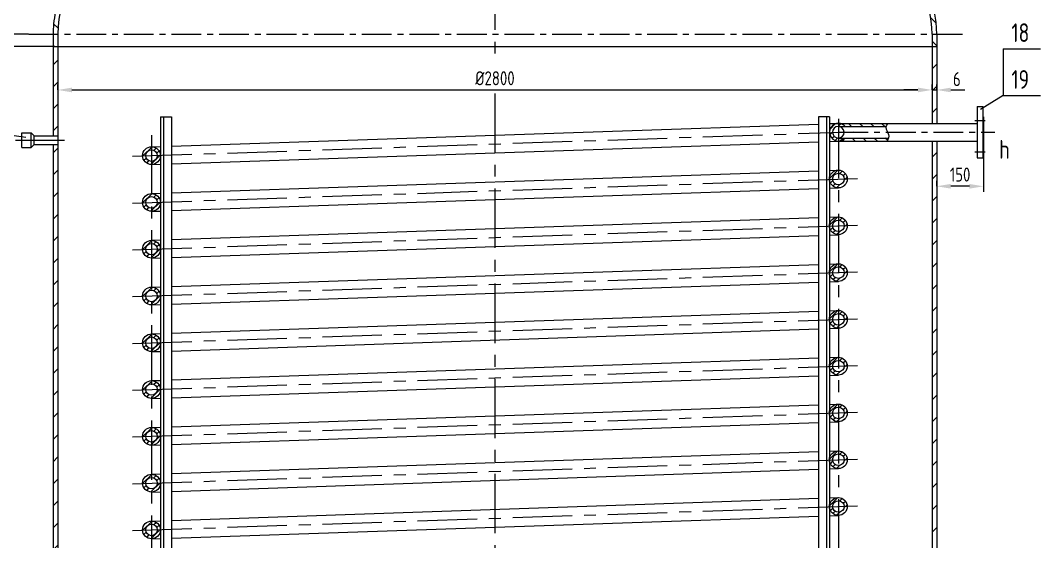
# Model space of a CAD drawing. Extents: x 104028 to 129789, y -4623 to 7992.
# Drawn here: x 112754 to 116021, y 4486 to 6157 of the extents above; entities that cross this region are included whole.
import ezdxf

# ---------------------------------------------------------------- set-up
doc = ezdxf.new("R2010")
doc.units = 0
doc.header["$LTSCALE"] = 3
doc.header["$MEASUREMENT"] = 0
doc.linetypes.add('CENTER', pattern=[50.8, 31.75, -6.35, 6.35, -6.35])
doc.layers.get('0').update_dxf_attribs({"linetype": 'CONTINUOUS'})
doc.layers.get('DEFPOINTS').update_dxf_attribs({"linetype": 'CONTINUOUS'})
doc.layers.add('LAYERAXIS', color=1, linetype='CENTER')
doc.layers.add('MAINLINE', color=3, linetype='CONTINUOUS')
doc.styles.add('HZ', font='isocp.shx', dxfattribs={"width": 0.85, "bigfont": 'hztxt.shx'})
doc.dimstyles.new('DWX', dxfattribs={"dimscale": 0, "dimtxt": 45, "dimasz": 45, "dimexe": 18, "dimexo": 0.625, "dimgap": 15, "dimtad": 1, "dimdec": 0, "dimdsep": 46, "dimtxsty": 'HZ', "dimcen": 0, "dimadec": 0, "dimazin": 0, "dimtfac": 1, "dimtdec": 0, "dimtmove": 2, "dimatfit": 3, "dimfxl": 0, "dimtolj": 1, "dimtzin": 0, "dimarcsym": 0})
pattern_1 = [(45, (-5.232, 955.096), (-8.8388348, 8.8388348), [])]
pattern_2 = [(45, (-5.232, 1105.096), (-8.8388348, 8.8388348), [])]
pattern_3 = [(45, (-5.232, 1255.096), (-8.8388348, 8.8388348), [])]
pattern_4 = [(45, (-5.232, 1405.096), (-8.8388348, 8.8388348), [])]
pattern_5 = [(45, (-5.232, 1555.096), (-8.8388348, 8.8388348), [])]
pattern_6 = [(45, (-5.232, 1705.096), (-8.8388348, 8.8388348), [])]
pattern_7 = [(45, (-5.232, 1855.096), (-8.8388348, 8.8388348), [])]
pattern_8 = [(45, (-5.232, 2005.096), (-8.8388348, 8.8388348), [])]

# ---------------------------------------------------------------- blocks, each defined once
blk = doc.blocks.new('*D18')
at = {"color": 0, "lineweight": -2}
for p, q in [((112873.6, 5934.3), (112873.6, 5951.7)), ((115673.6, 5934.3), (115673.6, 5951.7)), ((112918.6, 5933.7), (115628.6, 5933.7))]:
    blk.add_line(p, q, dxfattribs=at)
at = {"color": 0}
for points in [[(112918.6, 5941.2), (112918.6, 5926.2), (112873.6, 5933.7)], [(115628.6, 5941.2), (115628.6, 5926.2), (115673.6, 5933.7)]]:
    blk.add_solid(points, dxfattribs=at)
at = {"layer": 'DEFPOINTS', "color": 0}
for p in [(112873.6, 5933.7), (115673.6, 5933.7), (115673.6, 5933.7)]:
    blk.add_point(p, dxfattribs=at)
at = {"color": 0, "insert": (114273.6, 5971.2), "char_height": 45, "attachment_point": 5, "style": 'HZ'}
blk.add_mtext('\\A1;%%C2800', dxfattribs=at)
blk = doc.blocks.new('*D19')
at = {"color": 0, "lineweight": -2}
for p, q in [((115673.6, 5934.3), (115673.6, 5951.7)), ((115688.6, 5934.3), (115688.6, 5951.7)), ((115628.6, 5933.7), (115583.6, 5933.7)), ((115673.6, 5933.7), (115688.6, 5933.7)), ((115733.6, 5933.7), (115778.6, 5933.7))]:
    blk.add_line(p, q, dxfattribs=at)
at = {"color": 0}
for points in [[(115628.6, 5941.2), (115628.6, 5926.2), (115673.6, 5933.7)], [(115733.6, 5941.2), (115733.6, 5926.2), (115688.6, 5933.7)]]:
    blk.add_solid(points, dxfattribs=at)
at = {"layer": 'DEFPOINTS', "color": 0}
for p in [(115673.6, 5933.7), (115688.6, 5933.7), (115688.6, 5933.7)]:
    blk.add_point(p, dxfattribs=at)
at = {"color": 0, "insert": (115753.2, 5968.4), "char_height": 45, "attachment_point": 5, "style": 'HZ'}
blk.add_mtext('\\A1;6', dxfattribs=at)
blk = doc.blocks.new('*D43')
at = {"color": 0, "lineweight": -2}
for p, q in [((112858, 6072.7), (112494.5, 6072.7)), ((112512.5, 6027.7), (112512.5, 2517.7)), ((112632.8, 2472.7), (112494.5, 2472.7))]:
    blk.add_line(p, q, dxfattribs=at)
at = {"color": 0}
for points in [[(112505, 6027.7), (112520, 6027.7), (112512.5, 6072.7)], [(112505, 2517.7), (112520, 2517.7), (112512.5, 2472.7)]]:
    blk.add_solid(points, dxfattribs=at)
at = {"layer": 'DEFPOINTS', "color": 0}
for p in [(112858.6, 6072.7), (112512.5, 2472.7), (112633.4, 2472.7)]:
    blk.add_point(p, dxfattribs=at)
at = {"color": 0, "insert": (112475, 4272.7), "char_height": 45, "attachment_point": 5, "rotation": 90, "style": 'HZ'}
blk.add_mtext('\\A1;3600', dxfattribs=at)
blk = doc.blocks.new('*D44')
at = {"color": 0, "lineweight": -2}
for p, q in [((112670.1, 6157.7), (112670.1, 6202.7)), ((112779.7, 6112.7), (112652.1, 6112.7)), ((112670.1, 6112.7), (112670.1, 6072.7)), ((112695.5, 6072.7), (112652.1, 6072.7)), ((112670.1, 6027.7), (112670.1, 5982.7))]:
    blk.add_line(p, q, dxfattribs=at)
at = {"color": 0}
for points in [[(112662.6, 6157.7), (112677.6, 6157.7), (112670.1, 6112.7)], [(112662.6, 6027.7), (112677.6, 6027.7), (112670.1, 6072.7)]]:
    blk.add_solid(points, dxfattribs=at)
at = {"layer": 'DEFPOINTS', "color": 0}
for p in [(112780.4, 6112.7), (112670.1, 6072.7), (112696.1, 6072.7)]:
    blk.add_point(p, dxfattribs=at)
at = {"color": 0, "insert": (112623.3, 6164.9), "char_height": 45, "attachment_point": 5, "rotation": 90, "style": 'HZ'}
blk.add_mtext('\\A1;40', dxfattribs=at)
blk = doc.blocks.new('*D52')
at = {"color": 0, "lineweight": -2}
for p, q in [((115838.6, 5748), (115838.6, 5606.9)), ((115688.6, 5625.5), (115688.6, 5642.9)), ((115793.6, 5624.9), (115733.6, 5624.9))]:
    blk.add_line(p, q, dxfattribs=at)
at = {"color": 0}
for points in [[(115733.6, 5632.4), (115733.6, 5617.4), (115688.6, 5624.9)], [(115793.6, 5632.4), (115793.6, 5617.4), (115838.6, 5624.9)]]:
    blk.add_solid(points, dxfattribs=at)
at = {"layer": 'DEFPOINTS', "color": 0}
for p in [(115838.6, 5748.7), (115688.6, 5624.9), (115688.6, 5624.9)]:
    blk.add_point(p, dxfattribs=at)
at = {"color": 0, "insert": (115763.6, 5662.4), "char_height": 45, "attachment_point": 5, "style": 'HZ'}
blk.add_mtext('\\A1;150', dxfattribs=at)
blk = doc.blocks.new('*D53')
at = {"color": 0, "lineweight": -2}
for p, q in [((113415.9, 6867.5), (112333.6, 6867.5)), ((112351.6, 6822.5), (112351.6, 1012.8)), ((112493.9, 967.8), (112333.6, 967.8))]:
    blk.add_line(p, q, dxfattribs=at)
at = {"color": 0}
for points in [[(112344.1, 6822.5), (112359.1, 6822.5), (112351.6, 6867.5)], [(112344.1, 1012.8), (112359.1, 1012.8), (112351.6, 967.8)]]:
    blk.add_solid(points, dxfattribs=at)
at = {"layer": 'DEFPOINTS', "color": 0}
for p in [(113416.6, 6867.5), (112351.6, 967.8), (112494.5, 967.8)]:
    blk.add_point(p, dxfattribs=at)
at = {"color": 0, "insert": (112314.1, 3917.7), "char_height": 45, "attachment_point": 5, "rotation": 90, "style": 'HZ'}
blk.add_mtext('\\A1;～5900', dxfattribs=at)

msp = doc.modelspace()

# ---------------------------------------------------------------- hatches: boundary and pattern name
h = msp.add_hatch()
h.set_pattern_fill('LINE', color=256, scale=400, angle=135, style=0)
edge = h.paths.add_edge_path()
edge.add_ellipse((114273.6, 6112.7), major_axis=(-1400, 0), ratio=0.5, start_angle=214.3753, end_angle=229.9948, ccw=False)
edge.add_line((115429.1, 6507.9), (115429.1, 6526.4))
edge.add_spline(control_points=[(115429.1, 6526.4), (115421.2, 6532), (115413.2, 6537.6), (115374.7, 6563.4), (115342.2, 6583), (115273.3, 6620.2), (115236.9, 6637.8), (115190.4, 6658), (115182, 6661.6), (115173.6, 6665.1)], knot_values=[3.752494, 3.752494, 3.752494, 3.752494, 3.781395, 3.781395, 3.888795, 3.888795, 3.996195, 3.996195, 4.019517, 4.019517, 4.019517, 4.019517], degree=3, periodic=0)
edge.add_line((115173.6, 6665.1), (115173.6, 6648.9))
edge = h.paths.add_edge_path()
edge.add_spline(control_points=[(115688.6, 6112.7), (115688.6, 6129.7), (115687.4, 6146.8), (115682.6, 6180.8), (115679.1, 6197.7), (115669.6, 6231.3), (115663.6, 6248.1), (115645.7, 6290), (115632.2, 6315), (115600, 6364), (115581.3, 6388), (115547.1, 6425.8), (115533, 6440.1), (115518.1, 6454)], knot_values=[3.141593, 3.141593, 3.141593, 3.141593, 3.211659, 3.211659, 3.281726, 3.281726, 3.351793, 3.351793, 3.459193, 3.459193, 3.566594, 3.566594, 3.633115, 3.633115, 3.633115, 3.633115], degree=3, periodic=0)
edge.add_line((115518.1, 6454), (115518.1, 6433.3))
edge.add_ellipse((114273.6, 6112.7), major_axis=(-1400, 0), ratio=0.5, start_angle=180, end_angle=207.2611, ccw=False)
edge.add_line((115673.6, 6112.7), (115688.6, 6112.7))
h.paths.add_polyline_path([(115673.6, 6072.7), (115688.6, 6072.7), (115688.6, 6112.7), (115673.6, 6112.7)])
h = msp.add_hatch()
h.set_pattern_fill('LINE', color=256, scale=400, angle=135, style=0)
h.paths.add_polyline_path([(112873.6, 6112.7), (112858.6, 6112.7), (112858.6, 6072.7), (112873.6, 6072.7)])
edge = h.paths.add_edge_path()
edge.add_spline(control_points=[(113070.5, 6490.1), (113048.5, 6472.1), (113028, 6453.7), (112986.4, 6411.8), (112966.1, 6388.2), (112930.4, 6340), (112915.1, 6315.3), (112889.8, 6265), (112879.9, 6239.5), (112865.4, 6187.9), (112861, 6161.8), (112858.8, 6128), (112858.6, 6120.4), (112858.6, 6112.7)], knot_values=[5.733309, 5.733309, 5.733309, 5.733309, 5.822003, 5.822003, 5.929403, 5.929403, 6.036804, 6.036804, 6.144204, 6.144204, 6.251605, 6.251605, 6.283185, 6.283185, 6.283185, 6.283185], degree=3, periodic=0)
edge.add_line((112858.6, 6112.7), (112873.6, 6112.7))
edge.add_ellipse((114273.6, 6112.7), major_axis=(-1400, 0), ratio=0.5, start_angle=328.675, end_angle=360, ccw=False)
edge.add_line((113077.7, 6476.6), (113070.5, 6490.1))
h = msp.add_hatch()
h.set_pattern_fill('LINE', color=256, scale=400, angle=45, style=0)
h.paths.add_polyline_path([(112873.6, 6072.7), (112858.6, 6072.7), (112858.6, 5787), (112873.6, 5787)])
h = msp.add_hatch()
h.set_pattern_fill('LINE', color=256, scale=400, angle=45, style=0)
h.paths.add_polyline_path([(115673.6, 5826.7), (115688.6, 5826.7), (115688.6, 6072.7), (115673.6, 6072.7)])
h = msp.add_hatch()
h.set_pattern_fill('LINE', color=256, scale=100, angle=45, style=0)
h.set_pattern_definition([(45, (-5.232, -1444.904), (-8.8388348, 8.8388348), [])])
h.paths.add_polyline_path([(115373.6, 5816.7), (115373.6, 5826.7, 0.42423), (115345.1, 5797.2), (115355.1, 5797.5, -0.42423)])
h.paths.add_polyline_path([(115373.6, 5826.7), (115373.6, 5816.7), (115395.3, 5816.7, 0.219519)])
h.paths.add_polyline_path([(115373.6, 5769.7), (115373.6, 5779.7, -0.404267), (115355.1, 5797.5), (115345.1, 5797.2, 0.404267)])
h.paths.add_polyline_path([(115373.6, 5779.7), (115373.6, 5769.7, 0.219519), (115395.3, 5779.7)])
h = msp.add_hatch()
h.set_pattern_fill('LINE', color=256, scale=200, angle=135, style=0)
h.set_pattern_definition([(135, (-5.232, -1444.904), (-17.6776695, -17.6776695), [])])
edge = h.paths.add_edge_path()
edge.add_spline(control_points=[(115526.2, 5816.7), (115527.2, 5820), (115529.3, 5823.3), (115531.4, 5826.7)], knot_values=[0, 0, 0, 0, 10.835028, 10.835028, 10.835028, 10.835028], degree=3, periodic=0)
edge.add_line((115531.4, 5826.7), (115373.6, 5826.7))
edge.add_arc((115373.6, 5798.2), 28.5, 40.4755, 90, ccw=False)
edge.add_line((115395.3, 5816.7), (115526.2, 5816.7))
edge = h.paths.add_edge_path()
edge.add_spline(control_points=[(115529.5, 5769.7), (115531, 5773), (115532.5, 5776.4), (115533.6, 5779.7)], knot_values=[50.327818, 50.327818, 50.327818, 50.327818, 60.489066, 60.489066, 60.489066, 60.489066], degree=3, periodic=0)
edge.add_line((115533.6, 5779.7), (115395.3, 5779.7))
edge.add_arc((115373.6, 5798.2), 28.5, 271.302, 319.5245, ccw=False)
edge.add_line((115374.2, 5769.7), (115373.9, 5769.7))
edge.add_line((115373.9, 5769.7), (115529.5, 5769.7))
h = msp.add_hatch()
h.set_pattern_fill('LINE', color=256, scale=400, angle=45, style=0)
h.paths.add_polyline_path([(112873.6, 5759), (112858.6, 5759), (112858.6, 2787.1), (112873.6, 2787.1)])
h = msp.add_hatch()
h.set_pattern_fill('LINE', color=256, scale=100, angle=45, style=0)
h.set_pattern_definition([(45, (-5.232, 2155.096), (-8.8388348, 8.8388348), [])])
h.paths.add_polyline_path([(113173.6, 5751.7, 0.414214), (113145.1, 5723.2, 0.00852), (113145.1, 5722.2), (113155.1, 5722.5, -0.00852), (113155.1, 5723.2, -0.414214), (113173.6, 5741.7)])
h.paths.add_polyline_path([(113173.6, 5751.7), (113173.6, 5741.7, -0.404267), (113192.1, 5723.8), (113202.1, 5724.1, 0.404267)])
h.paths.add_polyline_path([(113202.1, 5723.2, 0.00852), (113202.1, 5724.1), (113192.1, 5723.8, -0.00852), (113192.1, 5723.2, -0.414214), (113173.6, 5704.7), (113173.6, 5694.7, 0.414214)])
h.paths.add_polyline_path([(113173.6, 5704.7, -0.404267), (113155.1, 5722.5), (113145.1, 5722.2, 0.404267), (113173.6, 5694.7)])
h = msp.add_hatch()
h.set_pattern_fill('LINE', color=256, scale=400, angle=45, style=0)
h.paths.add_polyline_path([(115688.6, 5769.7), (115673.6, 5769.7), (115673.6, 2522.7), (115688.6, 2522.7)])
h = msp.add_hatch()
h.set_pattern_fill('LINE', color=256, scale=100, angle=45, style=0)
h.set_pattern_definition(pattern_8)
h.paths.add_polyline_path([(115373.6, 5666.7), (115373.6, 5676.7, 0.414214), (115345.1, 5648.2, 0.00852), (115345.1, 5647.2), (115355.1, 5647.5, -0.00852), (115355.1, 5648.2, -0.414214)])
h.paths.add_polyline_path([(115373.6, 5676.7), (115373.6, 5666.7, -0.404267), (115392.1, 5648.8), (115402.1, 5649.1, 0.404267)])
h.paths.add_polyline_path([(115402.1, 5648.2, 0.00852), (115402.1, 5649.1), (115392.1, 5648.8, -0.00852), (115392.1, 5648.2, -0.414214), (115373.6, 5629.7), (115373.6, 5619.7, 0.414214)])
h.paths.add_polyline_path([(115355.1, 5647.5), (115345.1, 5647.2, 0.404267), (115373.6, 5619.7), (115373.6, 5629.7, -0.404267)])
h = msp.add_hatch()
h.set_pattern_fill('LINE', color=256, scale=100, angle=45, style=0)
h.set_pattern_definition(pattern_8)
h.paths.add_polyline_path([(113173.6, 5601.7, 0.414214), (113145.1, 5573.2, 0.00852), (113145.1, 5572.2), (113155.1, 5572.5, -0.00852), (113155.1, 5573.2, -0.414214), (113173.6, 5591.7)])
h.paths.add_polyline_path([(113173.6, 5601.7), (113173.6, 5591.7, -0.404267), (113192.1, 5573.8), (113202.1, 5574.1, 0.404267)])
h.paths.add_polyline_path([(113202.1, 5573.2, 0.00852), (113202.1, 5574.1), (113192.1, 5573.8, -0.00852), (113192.1, 5573.2, -0.414214), (113173.6, 5554.7), (113173.6, 5544.7, 0.414214)])
h.paths.add_polyline_path([(113173.6, 5554.7, -0.404267), (113155.1, 5572.5), (113145.1, 5572.2, 0.404267), (113173.6, 5544.7)])
h = msp.add_hatch()
h.set_pattern_fill('LINE', color=256, scale=100, angle=45, style=0)
h.set_pattern_definition(pattern_7)
h.paths.add_polyline_path([(115373.6, 5516.7), (115373.6, 5526.7, 0.414214), (115345.1, 5498.2, 0.00852), (115345.1, 5497.2), (115355.1, 5497.5, -0.00852), (115355.1, 5498.2, -0.414214)])
h.paths.add_polyline_path([(115373.6, 5526.7), (115373.6, 5516.7, -0.404267), (115392.1, 5498.8), (115402.1, 5499.1, 0.404267)])
h.paths.add_polyline_path([(115402.1, 5498.2, 0.00852), (115402.1, 5499.1), (115392.1, 5498.8, -0.00852), (115392.1, 5498.2, -0.414214), (115373.6, 5479.7), (115373.6, 5469.7, 0.414214)])
h.paths.add_polyline_path([(115355.1, 5497.5), (115345.1, 5497.2, 0.404267), (115373.6, 5469.7), (115373.6, 5479.7, -0.404267)])
h = msp.add_hatch()
h.set_pattern_fill('LINE', color=256, scale=100, angle=45, style=0)
h.set_pattern_definition(pattern_7)
h.paths.add_polyline_path([(113173.6, 5451.7, 0.414214), (113145.1, 5423.2, 0.00852), (113145.1, 5422.2), (113155.1, 5422.5, -0.00852), (113155.1, 5423.2, -0.414214), (113173.6, 5441.7)])
h.paths.add_polyline_path([(113173.6, 5451.7), (113173.6, 5441.7, -0.404267), (113192.1, 5423.8), (113202.1, 5424.1, 0.404267)])
h.paths.add_polyline_path([(113202.1, 5423.2, 0.00852), (113202.1, 5424.1), (113192.1, 5423.8, -0.00852), (113192.1, 5423.2, -0.414214), (113173.6, 5404.7), (113173.6, 5394.7, 0.414214)])
h.paths.add_polyline_path([(113173.6, 5404.7, -0.404267), (113155.1, 5422.5), (113145.1, 5422.2, 0.404267), (113173.6, 5394.7)])
h = msp.add_hatch()
h.set_pattern_fill('LINE', color=256, scale=100, angle=45, style=0)
h.set_pattern_definition(pattern_6)
h.paths.add_polyline_path([(115373.6, 5366.7), (115373.6, 5376.7, 0.414214), (115345.1, 5348.2, 0.00852), (115345.1, 5347.2), (115355.1, 5347.5, -0.00852), (115355.1, 5348.2, -0.414214)])
h.paths.add_polyline_path([(115373.6, 5376.7), (115373.6, 5366.7, -0.404267), (115392.1, 5348.8), (115402.1, 5349.1, 0.404267)])
h.paths.add_polyline_path([(115402.1, 5348.2, 0.00852), (115402.1, 5349.1), (115392.1, 5348.8, -0.00852), (115392.1, 5348.2, -0.414214), (115373.6, 5329.7), (115373.6, 5319.7, 0.414214)])
h.paths.add_polyline_path([(115355.1, 5347.5), (115345.1, 5347.2, 0.404267), (115373.6, 5319.7), (115373.6, 5329.7, -0.404267)])
h = msp.add_hatch()
h.set_pattern_fill('LINE', color=256, scale=100, angle=45, style=0)
h.set_pattern_definition(pattern_6)
h.paths.add_polyline_path([(113173.6, 5301.7, 0.414214), (113145.1, 5273.2, 0.00852), (113145.1, 5272.2), (113155.1, 5272.5, -0.00852), (113155.1, 5273.2, -0.414214), (113173.6, 5291.7)])
h.paths.add_polyline_path([(113173.6, 5301.7), (113173.6, 5291.7, -0.404267), (113192.1, 5273.8), (113202.1, 5274.1, 0.404267)])
h.paths.add_polyline_path([(113202.1, 5273.2, 0.00852), (113202.1, 5274.1), (113192.1, 5273.8, -0.00852), (113192.1, 5273.2, -0.414214), (113173.6, 5254.7), (113173.6, 5244.7, 0.414214)])
h.paths.add_polyline_path([(113173.6, 5254.7, -0.404267), (113155.1, 5272.5), (113145.1, 5272.2, 0.404267), (113173.6, 5244.7)])
h = msp.add_hatch()
h.set_pattern_fill('LINE', color=256, scale=100, angle=45, style=0)
h.set_pattern_definition(pattern_5)
h.paths.add_polyline_path([(115373.6, 5216.7), (115373.6, 5226.7, 0.414214), (115345.1, 5198.2, 0.00852), (115345.1, 5197.2), (115355.1, 5197.5, -0.00852), (115355.1, 5198.2, -0.414214)])
h.paths.add_polyline_path([(115373.6, 5226.7), (115373.6, 5216.7, -0.404267), (115392.1, 5198.8), (115402.1, 5199.1, 0.404267)])
h.paths.add_polyline_path([(115402.1, 5198.2, 0.00852), (115402.1, 5199.1), (115392.1, 5198.8, -0.00852), (115392.1, 5198.2, -0.414214), (115373.6, 5179.7), (115373.6, 5169.7, 0.414214)])
h.paths.add_polyline_path([(115355.1, 5197.5), (115345.1, 5197.2, 0.404267), (115373.6, 5169.7), (115373.6, 5179.7, -0.404267)])
h = msp.add_hatch()
h.set_pattern_fill('LINE', color=256, scale=100, angle=45, style=0)
h.set_pattern_definition(pattern_5)
h.paths.add_polyline_path([(113173.6, 5151.7, 0.414214), (113145.1, 5123.2, 0.00852), (113145.1, 5122.2), (113155.1, 5122.5, -0.00852), (113155.1, 5123.2, -0.414214), (113173.6, 5141.7)])
h.paths.add_polyline_path([(113173.6, 5151.7), (113173.6, 5141.7, -0.404267), (113192.1, 5123.8), (113202.1, 5124.1, 0.404267)])
h.paths.add_polyline_path([(113202.1, 5123.2, 0.00852), (113202.1, 5124.1), (113192.1, 5123.8, -0.00852), (113192.1, 5123.2, -0.414214), (113173.6, 5104.7), (113173.6, 5094.7, 0.414214)])
h.paths.add_polyline_path([(113173.6, 5104.7, -0.404267), (113155.1, 5122.5), (113145.1, 5122.2, 0.404267), (113173.6, 5094.7)])
h = msp.add_hatch()
h.set_pattern_fill('LINE', color=256, scale=100, angle=45, style=0)
h.set_pattern_definition(pattern_4)
h.paths.add_polyline_path([(115373.6, 5066.7), (115373.6, 5076.7, 0.414214), (115345.1, 5048.2, 0.00852), (115345.1, 5047.2), (115355.1, 5047.5, -0.00852), (115355.1, 5048.2, -0.414214)])
h.paths.add_polyline_path([(115373.6, 5076.7), (115373.6, 5066.7, -0.404267), (115392.1, 5048.8), (115402.1, 5049.1, 0.404267)])
h.paths.add_polyline_path([(115402.1, 5048.2, 0.00852), (115402.1, 5049.1), (115392.1, 5048.8, -0.00852), (115392.1, 5048.2, -0.414214), (115373.6, 5029.7), (115373.6, 5019.7, 0.414214)])
h.paths.add_polyline_path([(115355.1, 5047.5), (115345.1, 5047.2, 0.404267), (115373.6, 5019.7), (115373.6, 5029.7, -0.404267)])
h = msp.add_hatch()
h.set_pattern_fill('LINE', color=256, scale=100, angle=45, style=0)
h.set_pattern_definition(pattern_4)
h.paths.add_polyline_path([(113173.6, 5001.7, 0.414214), (113145.1, 4973.2, 0.00852), (113145.1, 4972.2), (113155.1, 4972.5, -0.00852), (113155.1, 4973.2, -0.414214), (113173.6, 4991.7)])
h.paths.add_polyline_path([(113173.6, 5001.7), (113173.6, 4991.7, -0.404267), (113192.1, 4973.8), (113202.1, 4974.1, 0.404267)])
h.paths.add_polyline_path([(113202.1, 4973.2, 0.00852), (113202.1, 4974.1), (113192.1, 4973.8, -0.00852), (113192.1, 4973.2, -0.414214), (113173.6, 4954.7), (113173.6, 4944.7, 0.414214)])
h.paths.add_polyline_path([(113173.6, 4954.7, -0.404267), (113155.1, 4972.5), (113145.1, 4972.2, 0.404267), (113173.6, 4944.7)])
h = msp.add_hatch()
h.set_pattern_fill('LINE', color=256, scale=100, angle=45, style=0)
h.set_pattern_definition(pattern_3)
h.paths.add_polyline_path([(115373.6, 4916.7), (115373.6, 4926.7, 0.414214), (115345.1, 4898.2, 0.00852), (115345.1, 4897.2), (115355.1, 4897.5, -0.00852), (115355.1, 4898.2, -0.414214)])
h.paths.add_polyline_path([(115373.6, 4926.7), (115373.6, 4916.7, -0.404267), (115392.1, 4898.8), (115402.1, 4899.1, 0.404267)])
h.paths.add_polyline_path([(115402.1, 4898.2, 0.00852), (115402.1, 4899.1), (115392.1, 4898.8, -0.00852), (115392.1, 4898.2, -0.414214), (115373.6, 4879.7), (115373.6, 4869.7, 0.414214)])
h.paths.add_polyline_path([(115355.1, 4897.5), (115345.1, 4897.2, 0.404267), (115373.6, 4869.7), (115373.6, 4879.7, -0.404267)])
h = msp.add_hatch()
h.set_pattern_fill('LINE', color=256, scale=100, angle=45, style=0)
h.set_pattern_definition(pattern_3)
h.paths.add_polyline_path([(113173.6, 4851.7, 0.414214), (113145.1, 4823.2, 0.00852), (113145.1, 4822.2), (113155.1, 4822.5, -0.00852), (113155.1, 4823.2, -0.414214), (113173.6, 4841.7)])
h.paths.add_polyline_path([(113173.6, 4851.7), (113173.6, 4841.7, -0.404267), (113192.1, 4823.8), (113202.1, 4824.1, 0.404267)])
h.paths.add_polyline_path([(113202.1, 4823.2, 0.00852), (113202.1, 4824.1), (113192.1, 4823.8, -0.00852), (113192.1, 4823.2, -0.414214), (113173.6, 4804.7), (113173.6, 4794.7, 0.414214)])
h.paths.add_polyline_path([(113173.6, 4804.7, -0.404267), (113155.1, 4822.5), (113145.1, 4822.2, 0.404267), (113173.6, 4794.7)])
h = msp.add_hatch()
h.set_pattern_fill('LINE', color=256, scale=100, angle=45, style=0)
h.set_pattern_definition(pattern_2)
h.paths.add_polyline_path([(115373.6, 4766.7), (115373.6, 4776.7, 0.414214), (115345.1, 4748.2, 0.00852), (115345.1, 4747.2), (115355.1, 4747.5, -0.00852), (115355.1, 4748.2, -0.414214)])
h.paths.add_polyline_path([(115373.6, 4776.7), (115373.6, 4766.7, -0.404267), (115392.1, 4748.8), (115402.1, 4749.1, 0.404267)])
h.paths.add_polyline_path([(115402.1, 4748.2, 0.00852), (115402.1, 4749.1), (115392.1, 4748.8, -0.00852), (115392.1, 4748.2, -0.414214), (115373.6, 4729.7), (115373.6, 4719.7, 0.414214)])
h.paths.add_polyline_path([(115355.1, 4747.5), (115345.1, 4747.2, 0.404267), (115373.6, 4719.7), (115373.6, 4729.7, -0.404267)])
h = msp.add_hatch()
h.set_pattern_fill('LINE', color=256, scale=100, angle=45, style=0)
h.set_pattern_definition(pattern_2)
h.paths.add_polyline_path([(113173.6, 4701.7, 0.414214), (113145.1, 4673.2, 0.00852), (113145.1, 4672.2), (113155.1, 4672.5, -0.00852), (113155.1, 4673.2, -0.414214), (113173.6, 4691.7)])
h.paths.add_polyline_path([(113173.6, 4701.7), (113173.6, 4691.7, -0.404267), (113192.1, 4673.8), (113202.1, 4674.1, 0.404267)])
h.paths.add_polyline_path([(113202.1, 4673.2, 0.00852), (113202.1, 4674.1), (113192.1, 4673.8, -0.00852), (113192.1, 4673.2, -0.414214), (113173.6, 4654.7), (113173.6, 4644.7, 0.414214)])
h.paths.add_polyline_path([(113173.6, 4654.7, -0.404267), (113155.1, 4672.5), (113145.1, 4672.2, 0.404267), (113173.6, 4644.7)])
h = msp.add_hatch()
h.set_pattern_fill('LINE', color=256, scale=100, angle=45, style=0)
h.set_pattern_definition(pattern_1)
h.paths.add_polyline_path([(115373.6, 4616.7), (115373.6, 4626.7, 0.414214), (115345.1, 4598.2, 0.00852), (115345.1, 4597.2), (115355.1, 4597.5, -0.00852), (115355.1, 4598.2, -0.414214)])
h.paths.add_polyline_path([(115373.6, 4626.7), (115373.6, 4616.7, -0.404267), (115392.1, 4598.8), (115402.1, 4599.1, 0.404267)])
h.paths.add_polyline_path([(115402.1, 4598.2, 0.00852), (115402.1, 4599.1), (115392.1, 4598.8, -0.00852), (115392.1, 4598.2, -0.414214), (115373.6, 4579.7), (115373.6, 4569.7, 0.414214)])
h.paths.add_polyline_path([(115355.1, 4597.5), (115345.1, 4597.2, 0.404267), (115373.6, 4569.7), (115373.6, 4579.7, -0.404267)])
h = msp.add_hatch()
h.set_pattern_fill('LINE', color=256, scale=100, angle=45, style=0)
h.set_pattern_definition(pattern_1)
h.paths.add_polyline_path([(113173.6, 4551.7, 0.414214), (113145.1, 4523.2, 0.00852), (113145.1, 4522.2), (113155.1, 4522.5, -0.00852), (113155.1, 4523.2, -0.414214), (113173.6, 4541.7)])
h.paths.add_polyline_path([(113173.6, 4551.7), (113173.6, 4541.7, -0.404267), (113192.1, 4523.8), (113202.1, 4524.1, 0.404267)])
h.paths.add_polyline_path([(113202.1, 4523.2, 0.00852), (113202.1, 4524.1), (113192.1, 4523.8, -0.00852), (113192.1, 4523.2, -0.414214), (113173.6, 4504.7), (113173.6, 4494.7, 0.414214)])
h.paths.add_polyline_path([(113173.6, 4504.7, -0.404267), (113155.1, 4522.5), (113145.1, 4522.2, 0.404267), (113173.6, 4494.7)])

# ---------------------------------------------------------------- linework, layer by layer
for p, q in [((115901.4, 6065.9), (116021.4, 6065.9)), ((115901.4, 6065.9), (115901.4, 5915.9)), ((115901.4, 5915.9), (115829.1, 5871.2)), ((115901.4, 5915.9), (116021.4, 5915.9)), ((112224.5, 5861.2), (112770.9, 5782.6))]:
    msp.add_line(p, q)
msp.add_spline([(115531.4, 5826.7), (115525.6, 5812.9), (115534.5, 5791.2), (115529.5, 5769.7)], degree=3)
at = {"layer": 'LAYERAXIS', "ltscale": 2}
for p, q in [((114273.6, 6926.4), (114273.6, 6020.7)), ((114273.6, 5922.5), (114273.6, 1527.3)), ((115373.6, 5841.2), (115373.6, 2117)), ((113112.2, 5721.1), (115421.6, 5799.8)), ((113173.6, 5788.8), (113173.6, 2093.5)), ((112737.5, 5773), (112895.2, 5773)), ((113112.2, 5571.1), (115443.5, 5650.6)), ((113112.2, 5421.1), (115443.5, 5500.6)), ((113112.2, 5271.1), (115443.5, 5350.6)), ((113112.2, 5121.1), (115443.5, 5200.6)), ((113112.2, 4971.1), (115443.5, 5050.6)), ((113112.2, 4821.1), (115443.5, 4900.6)), ((113112.2, 4671.1), (115443.5, 4750.6)), ((113112.2, 4521.1), (115443.5, 4600.6))]:
    msp.add_line(p, q, dxfattribs=at)
at = {"layer": 'LAYERAXIS'}
for p, q in [((112780.4, 6112.7), (115787.4, 6112.7)), ((115810.4, 5835.7), (115843.5, 5835.7)), ((115373.6, 5798.2), (115874.9, 5798.2)), ((115810.4, 5735.7), (115843.5, 5735.7))]:
    msp.add_line(p, q, dxfattribs=at)
at = {"layer": 'MAINLINE'}
for p, q in [((112858.6, 6112.7), (112858.6, 5787)), ((112873.6, 6112.7), (112873.6, 2432.7)), ((115673.6, 6112.7), (115673.6, 5826.7)), ((115688.6, 6112.7), (115688.6, 5826.7)), ((112858.6, 6072.7), (115688.6, 6072.7)), ((115818.6, 5880.7), (115836.6, 5880.7)), ((115818.6, 5880.7), (115818.6, 5715.7)), ((115836.6, 5880.7), (115836.6, 5715.7)), ((113202.1, 5847.2), (113202.1, 1999.6)), ((113202.1, 5847.2), (113237.1, 5847.2)), ((113212.1, 5847.2), (113212.1, 1993.7)), ((113237.1, 5847.2), (113237.1, 1979.3)), ((113237.1, 5753.9), (115310.1, 5824.5)), ((115310.1, 5847.2), (115310.1, 1979.3)), ((115345.1, 5847.2), (115310.1, 5847.2)), ((115335.1, 5847.2), (115335.1, 1993.7)), ((115345.1, 5847.2), (115345.1, 1999.6)), ((115345.1, 5825.7), (115372.6, 5826.7)), ((115373.6, 5826.7), (115818.6, 5826.7)), ((115836.6, 5847.7), (115838.6, 5847.7)), ((115838.6, 5847.7), (115838.6, 5748.7)), ((112758.6, 5796.5), (112788.6, 5796.5)), ((112758.6, 5749.5), (112758.6, 5796.5)), ((112788.6, 5796.5), (112798.1, 5787)), ((112788.6, 5749.5), (112788.6, 5796.5)), ((112798.1, 5759), (112798.1, 5787)), ((112798.1, 5787), (112873.6, 5787)), ((115373.6, 5816.7), (115526.2, 5816.7)), ((112788.6, 5749.5), (112798.1, 5759)), ((112798.1, 5759), (112873.6, 5759)), ((112858.6, 5759), (112858.6, 2787.1)), ((113172.6, 5751.7), (113202.1, 5752.7)), ((113237.1, 5696.8), (115310.1, 5767.5)), ((115345.1, 5768.7), (115374.6, 5769.7)), ((115373.6, 5779.7), (115533.6, 5779.7)), ((115373.6, 5769.7), (115818.6, 5769.7)), ((115673.6, 5769.7), (115673.6, 2432.7)), ((115688.6, 5769.7), (115688.6, 2432.7)), ((112758.6, 5749.5), (112788.6, 5749.5)), ((115836.6, 5748.7), (115838.6, 5748.7)), ((113174.6, 5694.7), (113202.1, 5695.6)), ((115818.6, 5715.7), (115836.6, 5715.7)), ((113237.1, 5603.9), (115310.1, 5674.5)), ((115345.1, 5675.7), (115372.6, 5676.7)), ((113172.6, 5601.7), (113202.1, 5602.7)), ((113237.1, 5546.8), (115310.1, 5617.5)), ((115345.1, 5618.7), (115374.6, 5619.7)), ((113174.6, 5544.7), (113202.1, 5545.6)), ((113237.1, 5453.9), (115310.1, 5524.5)), ((115345.1, 5525.7), (115372.6, 5526.7)), ((113237.1, 5396.8), (115310.1, 5467.5)), ((115345.1, 5468.7), (115374.6, 5469.7)), ((113172.6, 5451.7), (113202.1, 5452.7)), ((113174.6, 5394.7), (113202.1, 5395.6)), ((113237.1, 5303.9), (115310.1, 5374.5)), ((115345.1, 5375.7), (115372.6, 5376.7)), ((113172.6, 5301.7), (113202.1, 5302.7)), ((113237.1, 5246.8), (115310.1, 5317.5)), ((115345.1, 5318.7), (115374.6, 5319.7)), ((113174.6, 5244.7), (113202.1, 5245.6)), ((113237.1, 5153.9), (115310.1, 5224.5)), ((115345.1, 5225.7), (115372.6, 5226.7)), ((113237.1, 5096.8), (115310.1, 5167.5)), ((115345.1, 5168.7), (115374.6, 5169.7)), ((113172.6, 5151.7), (113202.1, 5152.7)), ((113174.6, 5094.7), (113202.1, 5095.6)), ((113237.1, 5003.9), (115310.1, 5074.5)), ((115345.1, 5075.7), (115372.6, 5076.7)), ((113172.6, 5001.7), (113202.1, 5002.7)), ((113237.1, 4946.8), (115310.1, 5017.5)), ((115345.1, 5018.7), (115374.6, 5019.7)), ((113174.6, 4944.7), (113202.1, 4945.6)), ((113237.1, 4853.9), (115310.1, 4924.5)), ((115345.1, 4925.7), (115372.6, 4926.7)), ((115345.1, 4868.7), (115374.6, 4869.7)), ((113172.6, 4851.7), (113202.1, 4852.7)), ((113237.1, 4796.8), (115310.1, 4867.5)), ((113174.6, 4794.7), (113202.1, 4795.6)), ((113237.1, 4703.9), (115310.1, 4774.5)), ((115345.1, 4775.7), (115372.6, 4776.7)), ((113237.1, 4646.8), (115310.1, 4717.5)), ((115345.1, 4718.7), (115374.6, 4719.7)), ((113172.6, 4701.7), (113202.1, 4702.7)), ((113174.6, 4644.7), (113202.1, 4645.6)), ((113237.1, 4553.9), (115310.1, 4624.5)), ((115345.1, 4625.7), (115372.6, 4626.7)), ((113172.6, 4551.7), (113202.1, 4552.7)), ((113237.1, 4496.8), (115310.1, 4567.5)), ((115345.1, 4568.7), (115374.6, 4569.7)), ((113174.6, 4494.7), (113202.1, 4495.6))]:
    msp.add_line(p, q, dxfattribs=at)
for centre, radius in [((113173.6, 5723.2), 28.5), ((113173.6, 5723.2), 18.5), ((115373.6, 5648.2), 28.5), ((115373.6, 5648.2), 18.5), ((113173.6, 5573.2), 28.5), ((113173.6, 5573.2), 18.5), ((115373.6, 5498.2), 28.5), ((115373.6, 5498.2), 18.5), ((113173.6, 5423.2), 28.5), ((113173.6, 5423.2), 18.5), ((115373.6, 5348.2), 28.5), ((115373.6, 5348.2), 18.5), ((113173.6, 5273.2), 28.5), ((113173.6, 5273.2), 18.5), ((115373.6, 5198.2), 28.5), ((115373.6, 5198.2), 18.5), ((113173.6, 5123.2), 28.5), ((113173.6, 5123.2), 18.5), ((115373.6, 5048.2), 28.5), ((115373.6, 5048.2), 18.5), ((113173.6, 4973.2), 28.5), ((113173.6, 4973.2), 18.5), ((115373.6, 4898.2), 28.5), ((115373.6, 4898.2), 18.5), ((113173.6, 4823.2), 28.5), ((113173.6, 4823.2), 18.5), ((115373.6, 4748.2), 28.5), ((115373.6, 4748.2), 18.5), ((113173.6, 4673.2), 28.5), ((113173.6, 4673.2), 18.5), ((115373.6, 4598.2), 28.5), ((115373.6, 4598.2), 18.5), ((113173.6, 4523.2), 28.5), ((113173.6, 4523.2), 18.5)]:
    msp.add_circle(centre, radius, dxfattribs=at)
for radius, start, end in [(28.5, 40.4755, 319.5245), (18.5, 1.9525, 0)]:
    msp.add_arc((115373.6, 5798.2), radius, start, end, dxfattribs=at)
for start_param, end_param in [(5.736461, 6.283185), (3.141593, 3.617388)]:
    msp.add_ellipse((114273.6, 6112.7), major_axis=(-1400, 0), ratio=0.5, start_param=start_param, end_param=end_param, dxfattribs=at)
for points, knots in [([(113070.5, 6490.1), (113048.5, 6472.1), (113028, 6453.7), (112986.4, 6411.8), (112966.1, 6388.2), (112930.4, 6340), (112915.1, 6315.3), (112889.8, 6265), (112879.9, 6239.5), (112865.4, 6187.9), (112861, 6161.8), (112858.8, 6128), (112858.6, 6120.4), (112858.6, 6112.7)], [5.7333088, 5.7333088, 5.7333088, 5.7333088, 5.822003, 5.822003, 5.9294035, 5.9294035, 6.0368039, 6.0368039, 6.1442044, 6.1442044, 6.2516048, 6.2516048, 6.2831853, 6.2831853, 6.2831853, 6.2831853]), ([(115688.6, 6112.7), (115688.6, 6129.7), (115687.4, 6146.8), (115682.6, 6180.8), (115679.1, 6197.7), (115669.6, 6231.3), (115663.6, 6248.1), (115645.7, 6290), (115632.2, 6315), (115600, 6364), (115581.3, 6388), (115547.1, 6425.8), (115533, 6440.1), (115518.1, 6454)], [3.1415927, 3.1415927, 3.1415927, 3.1415927, 3.2116594, 3.2116594, 3.2817261, 3.2817261, 3.3517928, 3.3517928, 3.4591932, 3.4591932, 3.5665937, 3.5665937, 3.6331148, 3.6331148, 3.6331148, 3.6331148])]:
    msp.add_open_spline(points, degree=3, knots=knots, dxfattribs=at)

# ---------------------------------------------------------------- texts
at = {"style": 'HZ', "width": 0.85}
for s, p in [('18', (115927.9, 6087.4)), ('19', (115927.9, 5937.4)), ('h', (115888.7, 5713.2))]:
    msp.add_text(s, height=60, dxfattribs=at).set_placement(p)

# ---------------------------------------------------------------- dimensions: what is measured, and where the dimension line sits
dim = msp.add_linear_dim(base=(112351.6, 967.8), p1=(113416.6, 6867.5), p2=(112494.5, 967.8), angle=90, text='～<>', dimstyle='DWX', override={"dimscale": 1})
dim.commit()
dim.dimension.update_dxf_attribs({"geometry": '*D53', "text_midpoint": (112314.1, 3917.7)})
dim = msp.add_linear_dim(base=(112670.1, 6072.7), p1=(112780.4, 6112.7), p2=(112696.1, 6072.7), angle=90, dimstyle='DWX', override={"dimscale": 1})
dim.commit()
dim.dimension.update_dxf_attribs({"geometry": '*D44', "text_midpoint": (112623.3, 6164.9), "dimtype": 160})
dim = msp.add_linear_dim(base=(112512.5, 2472.7), p1=(112858.6, 6072.7), p2=(112633.4, 2472.7), angle=90, dimstyle='DWX', override={"dimscale": 1})
dim.commit()
dim.dimension.update_dxf_attribs({"geometry": '*D43', "text_midpoint": (112475, 4272.7)})
dim = msp.add_linear_dim(base=(115673.6, 5933.7), p1=(112873.6, 5933.7), p2=(115673.6, 5933.7), text='%%C2800', dimstyle='DWX', override={"dimscale": 1})
dim.commit()
dim.dimension.update_dxf_attribs({"geometry": '*D18', "text_midpoint": (114273.6, 5971.2)})
dim = msp.add_linear_dim(base=(115688.6, 5933.7), p1=(115673.6, 5933.7), p2=(115688.6, 5933.7), text='6', dimstyle='DWX', override={"dimscale": 1})
dim.commit()
dim.dimension.update_dxf_attribs({"geometry": '*D19', "text_midpoint": (115753.2, 5968.4), "dimtype": 160})
dim = msp.add_linear_dim(base=(115688.6, 5624.9), p1=(115838.6, 5748.7), p2=(115688.6, 5624.9), dimstyle='DWX', override={"dimscale": 1})
dim.commit()
dim.dimension.update_dxf_attribs({"geometry": '*D52', "text_midpoint": (115763.6, 5662.4)})

doc.saveas('drawing.dxf')
